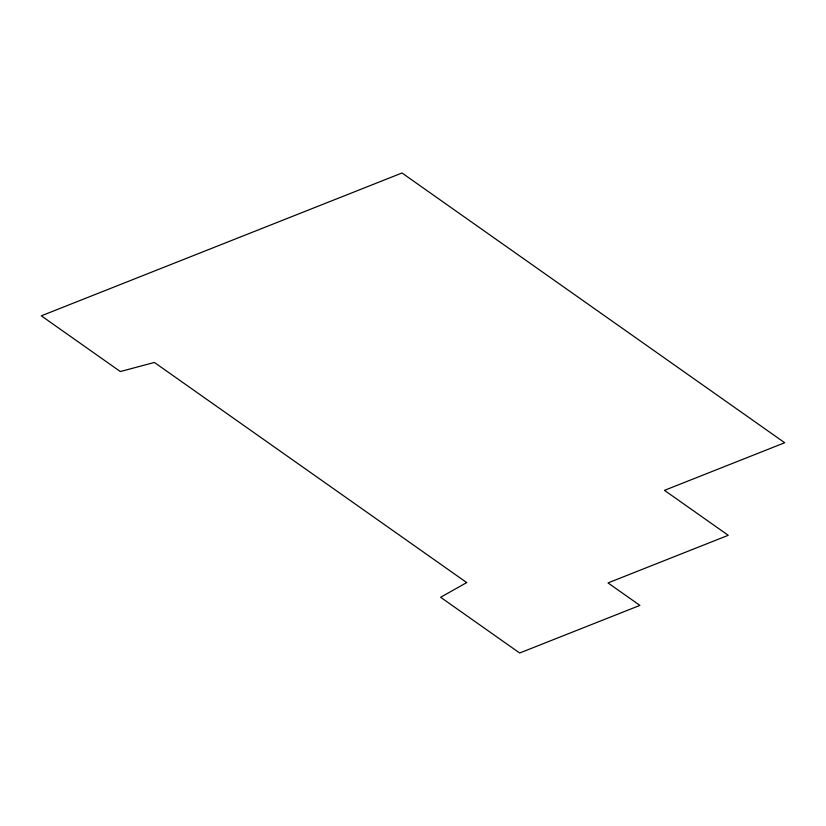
<?xml version="1.0" encoding="UTF-8"?>
<svg xmlns="http://www.w3.org/2000/svg" width="826" height="826" viewBox="0 0 826 826"><rect width="100%" height="100%" fill="white"/><g stroke="black" fill="none" stroke-linecap="round" stroke-linejoin="round"><path stroke-width="1.24" d="M466.7 582.578L440.63 597.291L519.668 653.005L639.902 605.396L608.008 582.919L728.243 535.3L664.465 490.345L784.7 442.736L402.004 172.995L41.3 315.831L120.338 371.545L154.39 362.449L466.7 582.578"/></g></svg>
